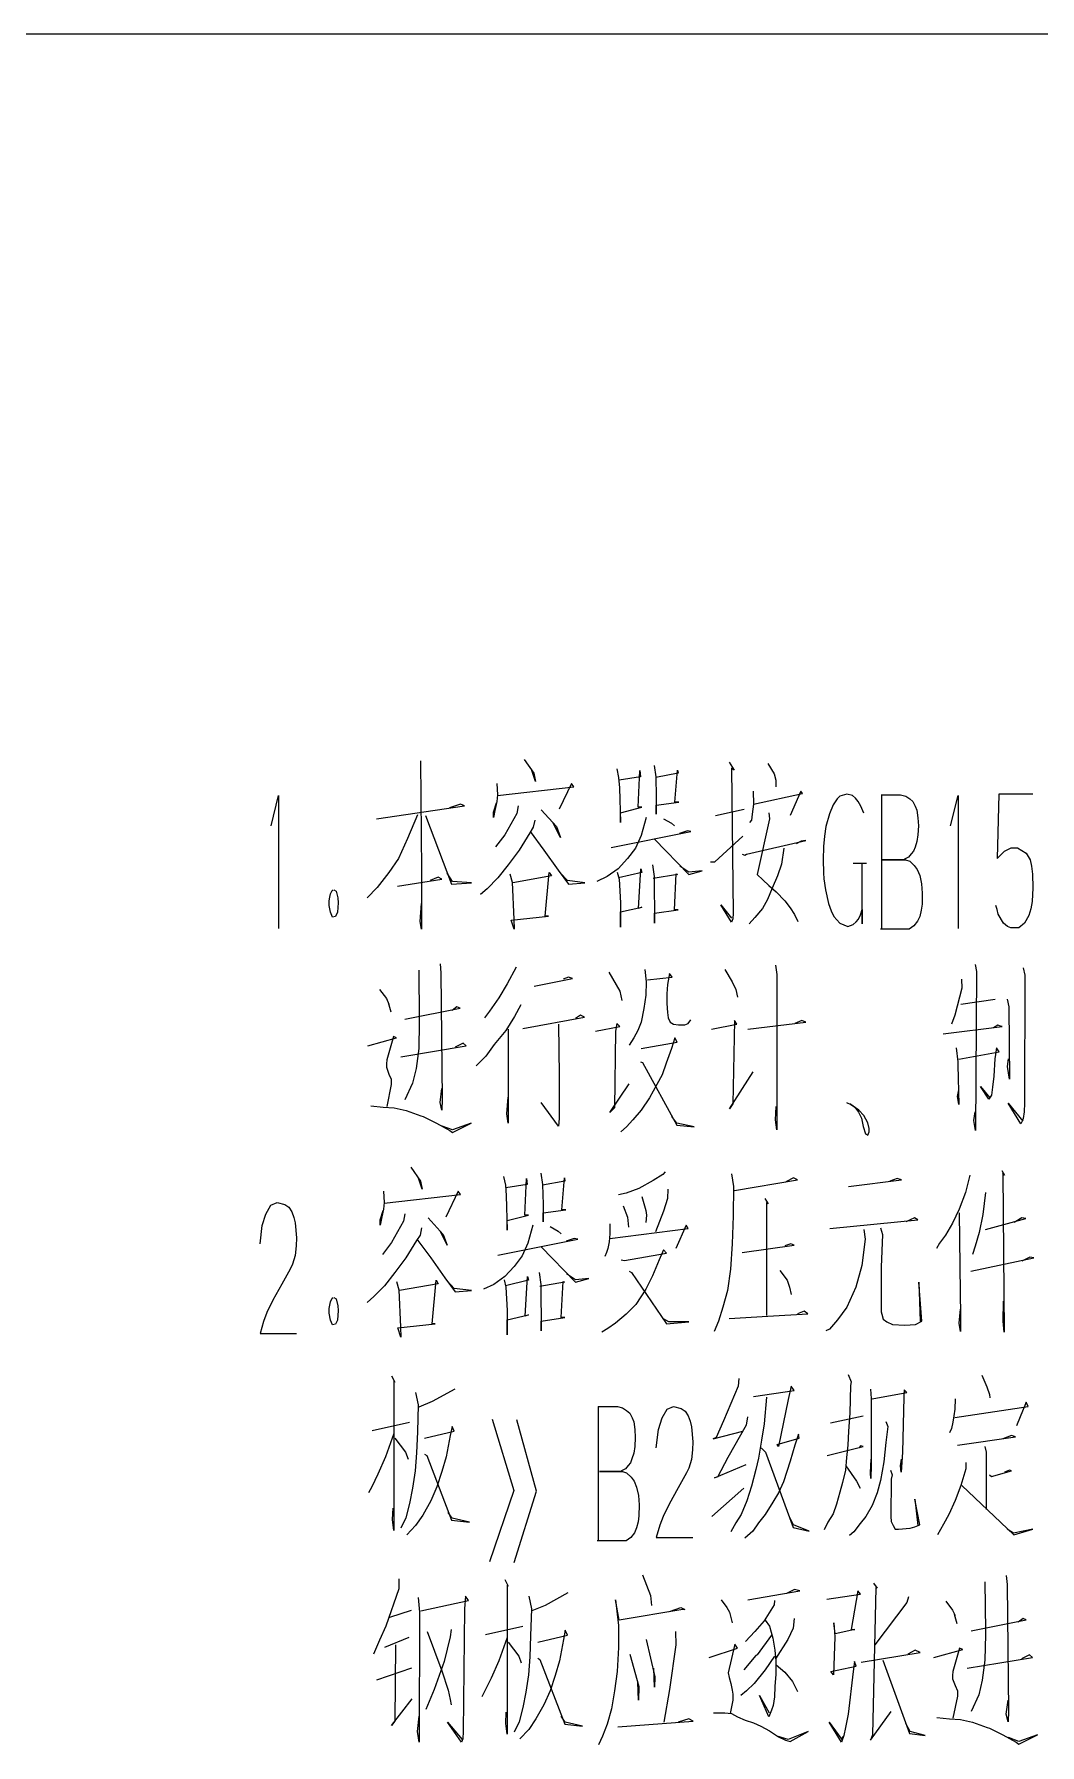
# Model space of a CAD drawing. Extents: x 0 to 8410, y 0 to 11890.
# Drawn here: x 6424 to 6720, y 11387 to 11890 of the extents above; entities that cross this region are included whole.
import ezdxf

# ---------------------------------------------------------------- set-up
doc = ezdxf.new("R2010")
doc.units = 0
doc.header["$MEASUREMENT"] = 0
doc.layers.add('6', color=7, linetype='Continuous')
doc.layers.add('8', color=7, linetype='Continuous')

# ---------------------------------------------------------------- blocks, each defined once
blk = doc.blocks.new('BLKENT714')
at = {"layer": '8', "color": 15, "linetype": 'Continuous'}
blk.add_line((8410, 11890), (0, 11890), dxfattribs=at)
at = {"layer": '8', "color": 7, "linetype": 'Continuous', "const_width": 0.03}
blk.add_lwpolyline([(8310, 11790), (250, 11790)], dxfattribs=at)
blk = doc.blocks.new('BLKENT759')
at = {"layer": '8', "color": 2, "linetype": 'Continuous'}
for p, q in [((6537.35, 11676.2), (6537.61, 11643.8)), ((6567.81, 11676.6), (6570.68, 11672.5)), ((6606.11, 11674.8), (6606.63, 11671.5)), ((6628.2, 11675.8), (6629.64, 11673.4)), ((6629.64, 11673.4), (6628.85, 11674)), ((6628.85, 11674), (6629.38, 11631.3)), ((6639.57, 11675.4), (6641.4, 11672.3)), ((6559.83, 11669.5), (6559.97, 11666.2)), ((6571.21, 11670.1), (6570.03, 11673.6)), ((6570.68, 11672.5), (6571.21, 11670.1)), ((6581.8, 11669.5), (6578.14, 11661.9)), ((6582.45, 11668.5), (6581.8, 11669.5)), ((6595.13, 11673.8), (6595.65, 11671.3)), ((6595.65, 11671.3), (6595.91, 11668.2)), ((6602.06, 11671.5), (6595.78, 11670.5)), ((6601.4, 11662.5), (6601.93, 11673.3)), ((6601.93, 11673.3), (6602.06, 11671.5)), ((6613.17, 11672.5), (6606.63, 11671.3)), ((6606.63, 11671.5), (6606.76, 11665.6)), ((6612.25, 11664), (6613.04, 11673.4)), ((6613.04, 11673.4), (6613.17, 11672.5)), ((6641.4, 11672.3), (6641.93, 11670.5)), ((6641.93, 11670.5), (6641.93, 11668.5)), ((6493.36, 11657), (6495.59, 11666)), ((6495.59, 11666), (6495.59, 11626.8)), ((6558.79, 11661.1), (6559.7, 11663.8)), ((6559.83, 11664.2), (6559.18, 11661.5)), ((6559.97, 11666.2), (6559.83, 11664.2)), ((6559.97, 11666), (6582.45, 11668.5)), ((6595.91, 11668.2), (6596.17, 11658)), ((6606.76, 11665.6), (6606.76, 11660.5)), ((6606.76, 11663.1), (6613.43, 11664)), ((6613.43, 11664), (6612.25, 11664)), ((6635.26, 11667.2), (6635.39, 11663.4)), ((6635.39, 11663.4), (6649.77, 11666.6)), ((6649.25, 11667.2), (6646.11, 11660.1)), ((6649.77, 11666.6), (6649.25, 11667.2)), ((6659.96, 11665), (6658.85, 11663.2)), ((6660.75, 11665.8), (6659.96, 11665)), ((6662.84, 11666.4), (6660.75, 11665.8)), ((6664.54, 11666), (6662.84, 11666.4)), ((6665.39, 11665.2), (6664.54, 11666)), ((6666.17, 11664.2), (6665.39, 11665.2)), ((6666.96, 11662.8), (6666.17, 11664.2)), ((6672.97, 11666.2), (6678.66, 11666.2)), ((6673.1, 11626.6), (6673.1, 11666.2)), ((6678.66, 11666.2), (6680.16, 11665.8)), ((6680.16, 11665.8), (6681.34, 11665)), ((6681.34, 11665), (6682.25, 11664.2)), ((6682.25, 11664.2), (6682.97, 11662.8)), ((6693.36, 11657), (6695.59, 11666)), ((6695.59, 11666), (6695.59, 11626.8)), ((6707.61, 11666.4), (6707.09, 11647.4)), ((6717.55, 11666.4), (6707.61, 11666.4)), ((6524.41, 11659.1), (6550.29, 11662.9)), ((6536.44, 11660.3), (6533.56, 11653.3)), ((6538.79, 11660.1), (6546.5, 11639.9)), ((6549.12, 11663.4), (6545.85, 11662.3)), ((6550.29, 11662.9), (6549.12, 11663.4)), ((6559.18, 11661.5), (6558.79, 11659.5)), ((6558.79, 11659.5), (6558.79, 11661.1)), ((6565.72, 11660.7), (6562.19, 11654.4)), ((6566.11, 11662.9), (6565.72, 11660.7)), ((6572.91, 11661.7), (6577.35, 11656.8)), ((6596.17, 11660.9), (6602.45, 11662.5)), ((6596.17, 11658), (6596.17, 11660.9)), ((6602.45, 11662.5), (6601.4, 11662.5)), ((6603.76, 11659.5), (6602.32, 11654.2)), ((6606.76, 11660.5), (6606.76, 11663.1)), ((6608.85, 11659.1), (6611.21, 11657.8)), ((6624.15, 11660.1), (6632.64, 11661.9)), ((6635, 11660.5), (6634.74, 11658.7)), ((6635.39, 11663.4), (6635, 11660.5)), ((6640.1, 11659.1), (6636.44, 11642.7)), ((6639.83, 11660.9), (6640.1, 11659.1)), ((6657.74, 11660.6), (6656.7, 11656.8)), ((6658.85, 11663.2), (6657.74, 11660.6)), ((6667.81, 11660.8), (6666.96, 11662.8)), ((6682.97, 11662.8), (6683.49, 11661.6)), ((6683.49, 11661.6), (6683.76, 11659.4)), ((6683.76, 11659.4), (6683.89, 11657)), ((6562.19, 11654.4), (6559.44, 11650.9)), ((6569.51, 11655), (6566.37, 11649.9)), ((6570.55, 11656.6), (6569.51, 11655)), ((6569.64, 11655.4), (6573.69, 11649.9)), ((6570.95, 11658.7), (6570.55, 11656.6)), ((6578.53, 11653.6), (6576.44, 11657.8)), ((6577.35, 11656.8), (6578.53, 11653.6)), ((6593.43, 11650.7), (6616.96, 11655.4)), ((6602.32, 11654.2), (6600.62, 11650.5)), ((6611.21, 11657.8), (6612.12, 11657)), ((6615.91, 11655.6), (6613.56, 11654.8)), ((6616.96, 11655.4), (6615.91, 11655.6)), ((6624.02, 11646.4), (6632.25, 11654)), ((6634.74, 11658.7), (6634.21, 11658)), ((6656.24, 11654), (6655.98, 11651)), ((6656.7, 11656.8), (6656.24, 11654)), ((6683.76, 11654.4), (6683.49, 11652.4)), ((6683.89, 11657), (6683.76, 11654.4)), ((6533.56, 11653.3), (6530.82, 11647.4)), ((6566.37, 11649.9), (6563.1, 11645.6)), ((6573.69, 11649.9), (6577.87, 11644)), ((6600.62, 11650.5), (6598.27, 11647.4)), ((6606.24, 11653.1), (6616.3, 11642.7)), ((6631.99, 11648.7), (6632.78, 11648.4)), ((6632.78, 11648.4), (6633.3, 11648.7)), ((6633.3, 11648.7), (6650.81, 11652.7)), ((6644.28, 11650.5), (6643.62, 11645.8)), ((6649.38, 11652.5), (6647.94, 11651.7)), ((6650.81, 11652.7), (6649.38, 11652.5)), ((6655.98, 11651), (6655.91, 11647)), ((6681.8, 11648.8), (6681.01, 11647.8)), ((6682.45, 11649.6), (6681.8, 11648.8)), ((6682.91, 11650.8), (6682.45, 11649.6)), ((6683.49, 11652.4), (6682.91, 11650.8)), ((6707.09, 11647.4), (6709.25, 11649.6)), ((6709.25, 11649.6), (6711.21, 11650.6)), ((6711.21, 11650.6), (6713.1, 11650.6)), ((6713.1, 11650.6), (6715.59, 11649)), ((6715.59, 11649), (6716.76, 11647)), ((6530.82, 11647.4), (6528.07, 11643.3)), ((6537.61, 11643.8), (6537.61, 11626.6)), ((6563.1, 11645.6), (6560.1, 11641.7)), ((6577.87, 11644), (6580.88, 11639.9)), ((6595.52, 11644.4), (6592.25, 11642.1)), ((6598.27, 11647.4), (6595.52, 11644.4)), ((6601.53, 11632.7), (6602.19, 11644.4)), ((6602.19, 11644.4), (6602.45, 11643.3)), ((6605.59, 11645.6), (6606.11, 11642.1)), ((6616.3, 11643.4), (6613.69, 11645.2)), ((6616.3, 11642.7), (6620.23, 11643.8)), ((6620.23, 11643.8), (6616.3, 11643.4)), ((6622.71, 11646.4), (6624.02, 11646.4)), ((6643.62, 11645.8), (6642.45, 11642.3)), ((6655.91, 11647), (6655.98, 11643.2)), ((6668.59, 11646), (6664.67, 11646)), ((6667.35, 11628.2), (6667.35, 11645.8)), ((6679.64, 11647), (6673.36, 11647)), ((6673.36, 11647), (6680.1, 11647)), ((6679.83, 11647.2), (6679.64, 11647)), ((6681.01, 11647.8), (6679.83, 11647.2)), ((6680.1, 11647), (6681.34, 11646.6)), ((6681.34, 11646.6), (6682.64, 11645.4)), ((6682.64, 11645.4), (6683.56, 11644.2)), ((6683.56, 11644.2), (6684.28, 11642.4)), ((6716.76, 11647), (6717.22, 11645.2)), ((6717.22, 11645.2), (6717.48, 11642.8)), ((6524.54, 11638.9), (6521.67, 11635.8)), ((6528.07, 11643.3), (6524.54, 11638.9)), ((6530.55, 11639.3), (6543.63, 11641.3)), ((6542.58, 11641.9), (6540.23, 11640.9)), ((6543.63, 11641.3), (6542.58, 11641.9)), ((6546.76, 11640.7), (6545.19, 11643.1)), ((6546.5, 11639.9), (6552.38, 11640.3)), ((6552.38, 11640.3), (6546.76, 11640.7)), ((6560.1, 11641.7), (6556.96, 11638.5)), ((6563.63, 11642.9), (6564.28, 11640.5)), ((6564.28, 11640.5), (6564.8, 11629.5)), ((6575.91, 11642.3), (6564.54, 11640.3)), ((6574.08, 11630.5), (6575.26, 11643.3)), ((6575.26, 11643.3), (6575.91, 11642.3)), ((6580.62, 11640.9), (6578.53, 11643.1)), ((6585.72, 11640.3), (6580.62, 11640.9)), ((6580.88, 11639.9), (6585.72, 11640.3)), ((6592.25, 11642.1), (6589.25, 11640.7)), ((6595.26, 11643.4), (6595.78, 11641.3)), ((6602.45, 11643.3), (6595.65, 11641.7)), ((6595.78, 11641.3), (6596.17, 11634.4)), ((6613.04, 11642.7), (6605.85, 11641.5)), ((6606.11, 11642.1), (6606.24, 11628.4)), ((6612.12, 11632.3), (6612.64, 11642.9)), ((6612.64, 11642.9), (6613.04, 11642.7)), ((6636.44, 11642.7), (6638.13, 11641.1)), ((6638.13, 11641.1), (6639.83, 11639.5)), ((6640.88, 11638.7), (6639.44, 11635.4)), ((6639.83, 11639.5), (6642.06, 11637.6)), ((6642.45, 11642.3), (6640.88, 11638.7)), ((6655.98, 11643.2), (6656.11, 11641.4)), ((6656.11, 11641.4), (6656.57, 11638.2)), ((6684.28, 11642.4), (6684.8, 11640)), ((6684.8, 11640), (6685.06, 11637.2)), ((6717.61, 11638.8), (6717.42, 11634.8)), ((6717.48, 11642.8), (6717.61, 11638.8)), ((6510.49, 11635), (6510.62, 11636)), ((6510.49, 11633.6), (6510.49, 11635)), ((6510.81, 11631.6), (6510.49, 11633.6)), ((6510.62, 11636), (6510.81, 11637)), ((6510.81, 11637), (6511.34, 11638)), ((6511.34, 11638), (6511.66, 11638.2)), ((6511.8, 11638.2), (6512.51, 11637.8)), ((6512.51, 11637.8), (6512.97, 11635.8)), ((6513.1, 11634.4), (6512.91, 11631.6)), ((6512.97, 11635.8), (6513.1, 11634.4)), ((6537.22, 11628.9), (6537.61, 11634.2)), ((6556.96, 11638.5), (6555, 11636.8)), ((6596.17, 11634.4), (6596.17, 11633.4)), ((6628.85, 11628.7), (6625.72, 11633.8)), ((6625.72, 11633.8), (6628.85, 11629.9)), ((6639.44, 11635.4), (6638, 11632.7)), ((6642.06, 11637.6), (6644.54, 11635)), ((6644.54, 11635), (6646.11, 11632.9)), ((6656.57, 11638.2), (6657.48, 11634.2)), ((6657.48, 11634.2), (6658.27, 11632)), ((6685, 11634), (6684.74, 11632.2)), ((6685.06, 11637.2), (6685, 11634)), ((6707.09, 11632.4), (6706.7, 11633.6)), ((6717.42, 11634.8), (6717.02, 11632.6)), ((6511.4, 11630.2), (6510.81, 11631.6)), ((6512.32, 11630.4), (6511.4, 11630.2)), ((6512.91, 11631.6), (6512.32, 11630.4)), ((6537.61, 11626.6), (6537.22, 11628.9)), ((6564.02, 11629.3), (6575, 11630.5)), ((6564.93, 11626.6), (6564.02, 11629.3)), ((6564.8, 11629.5), (6564.93, 11626.6)), ((6575, 11630.5), (6574.08, 11630.5)), ((6596.17, 11633.4), (6596.17, 11627.2)), ((6596.17, 11631.7), (6602.45, 11633.1)), ((6596.17, 11627.2), (6596.17, 11631.7)), ((6602.45, 11633.1), (6601.53, 11632.7)), ((6606.24, 11631.3), (6613.17, 11632.3)), ((6606.24, 11628.4), (6606.24, 11631.3)), ((6613.17, 11632.3), (6612.12, 11632.3)), ((6629.25, 11629.7), (6628.85, 11628.7)), ((6629.38, 11631.3), (6629.25, 11629.7)), ((6635.78, 11630.1), (6634.08, 11628.2)), ((6638, 11632.7), (6635.78, 11630.1)), ((6646.11, 11632.9), (6647.42, 11630.9)), ((6647.42, 11630.9), (6648.46, 11628.9)), ((6658.27, 11632), (6659.05, 11630.4)), ((6659.05, 11630.4), (6660.81, 11628.4)), ((6664.67, 11628), (6665.59, 11628.8)), ((6665.59, 11628.8), (6666.24, 11629.6)), ((6666.24, 11629.6), (6666.83, 11630.8)), ((6666.83, 11630.8), (6667.35, 11632.4)), ((6667.35, 11632.4), (6667.35, 11628.2)), ((6683.62, 11629), (6682.58, 11627.6)), ((6684.28, 11630.4), (6683.62, 11629)), ((6684.74, 11632.2), (6684.28, 11630.4)), ((6707.42, 11631), (6707.09, 11632.4)), ((6708.98, 11628.4), (6707.42, 11631)), ((6716.44, 11630.6), (6715.13, 11628.4)), ((6717.02, 11632.6), (6716.44, 11630.6)), ((6660.81, 11628.4), (6663.17, 11627.4)), ((6663.17, 11627.4), (6664.67, 11628)), ((6681.21, 11626.6), (6672.71, 11626.6)), ((6682.58, 11627.6), (6681.21, 11626.6)), ((6710.16, 11627.4), (6708.98, 11628.4)), ((6711.14, 11627), (6710.16, 11627.4)), ((6713.49, 11627), (6711.14, 11627)), ((6715.13, 11628.4), (6713.49, 11627)), ((6536.83, 11614.6), (6536.96, 11600.1)), ((6543.1, 11616.4), (6543.36, 11613.8)), ((6543.36, 11613.8), (6543.76, 11576.6)), ((6565.46, 11615.4), (6562.84, 11610.5)), ((6592.78, 11614), (6596.04, 11608.4)), ((6603.36, 11614.8), (6603.76, 11611.1)), ((6610.68, 11613.6), (6610.03, 11610.3)), ((6611.47, 11612.5), (6610.68, 11613.6)), ((6626.89, 11614.8), (6629.11, 11611.1)), ((6641.8, 11616), (6642.19, 11613.3)), ((6700.62, 11616.2), (6701.01, 11614.2)), ((6701.01, 11614.2), (6700.75, 11567.4)), ((6714.74, 11615.2), (6715.26, 11613.1)), ((6525.32, 11608.9), (6527.29, 11606.2)), ((6562.84, 11610.5), (6560.36, 11606.4)), ((6570.81, 11609.9), (6582.06, 11612.1)), ((6580.88, 11612.5), (6579.31, 11611.9)), ((6582.06, 11612.1), (6580.88, 11612.5)), ((6603.76, 11611.1), (6603.63, 11607.2)), ((6604.15, 11611.7), (6611.47, 11612.5)), ((6610.03, 11610.3), (6609.9, 11607.6)), ((6629.11, 11611.1), (6630.16, 11608.9)), ((6630.16, 11608.9), (6630.68, 11606.6)), ((6642.19, 11613.3), (6642.19, 11567.6)), ((6696.7, 11609.3), (6694.61, 11601.3)), ((6696.57, 11611.9), (6696.7, 11609.3)), ((6715.26, 11613.1), (6715.13, 11575.4)), ((6527.29, 11606.2), (6528.07, 11604.6)), ((6527.81, 11605), (6528.59, 11602.3)), ((6532.78, 11600.1), (6548.98, 11603.4)), ((6532.78, 11600.1), (6548.98, 11603.4)), ((6548.07, 11603.8), (6546.63, 11602.7)), ((6548.07, 11603.8), (6546.63, 11602.7)), ((6548.98, 11603.4), (6548.07, 11603.8)), ((6548.98, 11603.4), (6548.07, 11603.8)), ((6560.36, 11606.4), (6557.61, 11602.5)), ((6566.89, 11604.4), (6565.06, 11600.9)), ((6596.04, 11608.4), (6596.57, 11605.6)), ((6603.63, 11607.2), (6603.1, 11603.3)), ((6609.9, 11607.6), (6609.9, 11604.8)), ((6609.9, 11604.8), (6610.03, 11602.1)), ((6696.43, 11604.6), (6706.5, 11606)), ((6710.03, 11606), (6710.55, 11603.8)), ((6710.55, 11603.8), (6710.68, 11582.5)), ((6536.96, 11599.1), (6536.83, 11591.5)), ((6536.96, 11600.1), (6536.96, 11599.1)), ((6557.61, 11602.5), (6556.17, 11600.5)), ((6565.06, 11600.9), (6562.45, 11596.8)), ((6567.42, 11597.4), (6585.59, 11600.7)), ((6578, 11598.7), (6578.14, 11583.6)), ((6584.41, 11601.3), (6582.97, 11600.3)), ((6585.59, 11600.7), (6584.41, 11601.3)), ((6595.13, 11598.9), (6594.74, 11596.6)), ((6596.04, 11598), (6595.13, 11598.9)), ((6602.32, 11599.3), (6601.27, 11596.8)), ((6603.1, 11603.3), (6602.32, 11599.3)), ((6610.03, 11602.1), (6610.29, 11600.5)), ((6610.29, 11600.5), (6610.81, 11599.3)), ((6610.81, 11599.3), (6611.86, 11598.7)), ((6611.86, 11598.7), (6613.3, 11598.5)), ((6613.3, 11598.5), (6615.13, 11598.5)), ((6615.13, 11598.5), (6616.17, 11598.9)), ((6616.17, 11598.9), (6616.96, 11599.9)), ((6622.97, 11597.2), (6630.42, 11598.7)), ((6629.77, 11599.7), (6629.25, 11575.2)), ((6630.42, 11598.7), (6629.77, 11599.7)), ((6633.69, 11597.2), (6650.81, 11599.3)), ((6649.64, 11599.7), (6647.55, 11598.9)), ((6650.81, 11599.3), (6649.64, 11599.7)), ((6694.61, 11601.3), (6693.69, 11598.7)), ((6707.28, 11598.4), (6705.98, 11597.6)), ((6708.33, 11598), (6707.28, 11598.4)), ((6521.8, 11592.3), (6530.29, 11594.6)), ((6529.38, 11595), (6527.42, 11588.2)), ((6530.29, 11594.6), (6529.38, 11595)), ((6562.45, 11596.8), (6559.05, 11592.7)), ((6563.1, 11597.2), (6563.1, 11569.5)), ((6588.85, 11596.6), (6596.04, 11598)), ((6594.74, 11596.6), (6594.48, 11574)), ((6600.1, 11594.6), (6598.79, 11592.5)), ((6601.27, 11596.8), (6600.1, 11594.6)), ((6602.32, 11591.5), (6612.91, 11593.4)), ((6612.25, 11594.6), (6611.21, 11591.5)), ((6612.91, 11593.4), (6612.25, 11594.6)), ((6691.21, 11595.8), (6708.59, 11598)), ((6708.59, 11598), (6708.33, 11598)), ((6531.6, 11589.1), (6550.82, 11592.3)), ((6531.6, 11589.1), (6550.82, 11592.3)), ((6536.83, 11591.5), (6536.04, 11585.6)), ((6549.9, 11593.1), (6547.55, 11591.9)), ((6550.82, 11592.3), (6549.9, 11593.1)), ((6550.82, 11592.3), (6549.9, 11593.1)), ((6556.57, 11589.3), (6553.69, 11586.4)), ((6559.05, 11592.7), (6556.57, 11589.3)), ((6611.21, 11591.5), (6609.64, 11587.2)), ((6695, 11591.7), (6695.52, 11587.6)), ((6695.78, 11588.4), (6707.68, 11590.5)), ((6706.37, 11588.5), (6706.11, 11583.4)), ((6706.89, 11591.7), (6706.37, 11588.5)), ((6707.68, 11590.5), (6706.89, 11591.7)), ((6710.16, 11586.2), (6710.42, 11588.5)), ((6527.42, 11588.2), (6527.29, 11587)), ((6527.29, 11587), (6527.29, 11586)), ((6527.29, 11586), (6528.07, 11584)), ((6528.07, 11584), (6528.72, 11582.5)), ((6536.04, 11585.6), (6535, 11581.3)), ((6578.14, 11583.6), (6578.14, 11570.9)), ((6602.06, 11587.6), (6602.71, 11587.4)), ((6602.71, 11587.4), (6612.78, 11568.9)), ((6608.46, 11583.8), (6606.89, 11580.9)), ((6609.64, 11587.2), (6608.46, 11583.8)), ((6628.33, 11573.8), (6635.26, 11584.6)), ((6695.52, 11587.6), (6695.52, 11586.6)), ((6695.52, 11586.6), (6695.78, 11575)), ((6706.11, 11583.4), (6705.72, 11580.1)), ((6710.68, 11582.5), (6710.16, 11586.2)), ((6528.72, 11580.9), (6527.42, 11574.4)), ((6528.72, 11582.5), (6528.72, 11580.9)), ((6535, 11581.3), (6532.78, 11576.4)), ((6543.1, 11575.6), (6543.63, 11579.7)), ((6593.04, 11572.7), (6598.79, 11581.1)), ((6606.89, 11580.9), (6604.8, 11577)), ((6695.39, 11577.4), (6695.78, 11579.3)), ((6704.67, 11576.6), (6702.19, 11580.3)), ((6702.19, 11580.3), (6704.93, 11577)), ((6705.72, 11580.1), (6705.45, 11577.8)), ((6522.71, 11574.6), (6526.37, 11574.2)), ((6526.37, 11574.2), (6529.64, 11574)), ((6529.64, 11574), (6533.17, 11573.3)), ((6533.17, 11573.3), (6537.48, 11571.7)), ((6543.63, 11573.4), (6543.1, 11575.6)), ((6543.76, 11576.6), (6543.63, 11573.4)), ((6562.71, 11572.3), (6563.1, 11577.2)), ((6578, 11568.7), (6572.91, 11575.6)), ((6594.48, 11574), (6593.04, 11572.7)), ((6602.32, 11573.4), (6599.83, 11570.5)), ((6604.8, 11577), (6602.32, 11573.4)), ((6629.25, 11575.2), (6628.33, 11573.8)), ((6641.8, 11570.5), (6642.06, 11574.4)), ((6662.71, 11575.6), (6664.02, 11575)), ((6666.37, 11573.4), (6663.76, 11575.2)), ((6664.02, 11575), (6665.19, 11574.2)), ((6665.19, 11574.2), (6666.24, 11572.8)), ((6667.81, 11571.8), (6666.37, 11573.4)), ((6695.78, 11575), (6695.39, 11577.4)), ((6705.45, 11577.8), (6704.67, 11576.6)), ((6714.08, 11569.3), (6710.29, 11575.4)), ((6710.29, 11575.4), (6714.61, 11570.1)), ((6715.13, 11575.4), (6715, 11572.9)), ((6537.48, 11571.7), (6538.14, 11571.5)), ((6538.14, 11571.5), (6542.06, 11569.5)), ((6542.06, 11569.5), (6545.98, 11567.4)), ((6546.76, 11567.6), (6543.76, 11568.7)), ((6546.76, 11566.8), (6552.25, 11569.5)), ((6552.25, 11569.5), (6546.76, 11567.6)), ((6563.1, 11569.5), (6562.71, 11572.3)), ((6578.14, 11570.9), (6578, 11568.7)), ((6598, 11568.5), (6596.3, 11567)), ((6599.83, 11570.5), (6598, 11568.5)), ((6612.78, 11569.5), (6611.34, 11571.5)), ((6617.87, 11568.5), (6612.78, 11569.5)), ((6612.78, 11568.9), (6617.87, 11568.5)), ((6642.19, 11567.6), (6641.8, 11570.5)), ((6666.24, 11572.8), (6667.15, 11571)), ((6667.15, 11571), (6667.68, 11568.6)), ((6667.68, 11568.6), (6668.33, 11566.4)), ((6668.98, 11569.6), (6667.81, 11571.8)), ((6669.38, 11568), (6668.98, 11569.6)), ((6700.23, 11570.3), (6700.62, 11572.9)), ((6700.75, 11567.4), (6700.23, 11570.3)), ((6714.47, 11570.1), (6714.08, 11569.3)), ((6714.74, 11570.9), (6714.47, 11570.1)), ((6715, 11572.9), (6714.74, 11570.9)), ((6545.98, 11567.4), (6546.76, 11566.8)), ((6668.33, 11566.4), (6668.98, 11566)), ((6668.98, 11566), (6669.38, 11567)), ((6669.38, 11567), (6669.38, 11568)), ((6534.48, 11556.6), (6537.35, 11552.5)), ((6537.87, 11550.1), (6536.7, 11553.6)), ((6561.8, 11553.8), (6562.32, 11551.3)), ((6568.07, 11542.5), (6568.59, 11553.3)), ((6568.59, 11553.3), (6568.72, 11551.5)), ((6572.78, 11554.8), (6573.3, 11551.5)), ((6578.92, 11544), (6579.7, 11553.4)), ((6579.7, 11553.4), (6579.83, 11552.5)), ((6608.72, 11554.4), (6605.85, 11552.7)), ((6609.38, 11555.2), (6608.72, 11554.4)), ((6628.85, 11554.6), (6629.51, 11550.9)), ((6647.15, 11553.4), (6644.93, 11552.3)), ((6648.33, 11552.9), (6647.15, 11553.4)), ((6677.61, 11553.3), (6675.52, 11552.5)), ((6678.92, 11552.9), (6677.61, 11553.3)), ((6699.05, 11554.2), (6697.74, 11549.1)), ((6708.46, 11555.6), (6709.25, 11554.2)), ((6709.25, 11554.2), (6708.72, 11554.8)), ((6708.72, 11554.8), (6709.11, 11508)), ((6526.5, 11549.5), (6526.63, 11546.2)), ((6526.63, 11546), (6549.12, 11548.5)), ((6537.35, 11552.5), (6537.87, 11550.1)), ((6548.46, 11549.5), (6544.8, 11541.9)), ((6549.12, 11548.5), (6548.46, 11549.5)), ((6562.32, 11551.3), (6562.58, 11548.2)), ((6568.72, 11551.5), (6562.45, 11550.5)), ((6562.58, 11548.2), (6562.84, 11538)), ((6579.83, 11552.5), (6573.3, 11551.3)), ((6573.3, 11551.5), (6573.43, 11545.6)), ((6597.87, 11548.9), (6595.65, 11548.4)), ((6601.66, 11550.3), (6597.87, 11548.9)), ((6605.85, 11552.7), (6601.66, 11550.3)), ((6602.45, 11548), (6603.63, 11543.8)), ((6610.16, 11550.1), (6610.03, 11547.4)), ((6629.51, 11550.9), (6629.38, 11542.3)), ((6629.77, 11549.7), (6648.33, 11552.9)), ((6663.36, 11550.9), (6678.92, 11552.9)), ((6697.74, 11549.1), (6695.91, 11544.2)), ((6703.62, 11549.1), (6702.84, 11542.7)), ((6491.8, 11542.8), (6493.3, 11545.4)), ((6493.3, 11545.4), (6495.19, 11546.2)), ((6495.19, 11546.2), (6497.42, 11545.6)), ((6497.42, 11545.6), (6498.59, 11544.8)), ((6498.59, 11544.8), (6499.44, 11543.4)), ((6499.44, 11543.4), (6500.03, 11541.8)), ((6525.46, 11541.1), (6526.37, 11543.8)), ((6526.5, 11544.2), (6525.85, 11541.5)), ((6526.63, 11546.2), (6526.5, 11544.2)), ((6573.43, 11545.6), (6573.43, 11540.5)), ((6573.43, 11543.1), (6580.1, 11544)), ((6573.43, 11540.5), (6573.43, 11543.1)), ((6580.1, 11544), (6578.92, 11544)), ((6596.96, 11545.2), (6598.27, 11541.9)), ((6603.63, 11543.8), (6603.89, 11542.5)), ((6608.85, 11543.6), (6606.5, 11537.6)), ((6610.03, 11547.4), (6608.85, 11543.6)), ((6638.66, 11547.4), (6639.7, 11545.8)), ((6639.7, 11545.8), (6639.18, 11546.2)), ((6639.18, 11546.2), (6639.18, 11512.9)), ((6695.91, 11544.2), (6693.95, 11540.1)), ((6695.91, 11543.1), (6696.17, 11519.7)), ((6490.1, 11534), (6490.75, 11539.4)), ((6490.75, 11539.4), (6491.8, 11542.8)), ((6500.03, 11541.8), (6500.42, 11540.2)), ((6500.42, 11540.2), (6500.88, 11535.8)), ((6525.85, 11541.5), (6525.46, 11539.5)), ((6525.46, 11539.5), (6525.46, 11541.1)), ((6532.38, 11540.7), (6528.85, 11534.4)), ((6532.78, 11542.9), (6532.38, 11540.7)), ((6537.61, 11538.7), (6537.22, 11536.6)), ((6539.57, 11541.7), (6544.02, 11536.8)), ((6562.84, 11540.9), (6569.12, 11542.5)), ((6562.84, 11538), (6562.84, 11540.9)), ((6569.12, 11542.5), (6568.07, 11542.5)), ((6570.42, 11539.5), (6568.98, 11534.2)), ((6575.52, 11539.1), (6577.87, 11537.8)), ((6593.04, 11539.9), (6593.04, 11537)), ((6593.04, 11535.6), (6616.17, 11538.5)), ((6598.27, 11541.9), (6598.53, 11538.9)), ((6603.89, 11542.5), (6603.63, 11540.3)), ((6615.52, 11539.5), (6612.51, 11532.7)), ((6616.17, 11538.5), (6615.52, 11539.5)), ((6629.38, 11542.3), (6629.11, 11534)), ((6657.87, 11538.5), (6683.76, 11541.1)), ((6667.81, 11538.2), (6668.2, 11535.4)), ((6672.78, 11538.7), (6673.3, 11536.8)), ((6682.71, 11541.7), (6680.23, 11540.5)), ((6683.76, 11541.1), (6682.71, 11541.7)), ((6693.95, 11540.1), (6691.86, 11536.6)), ((6702.84, 11542.7), (6701.79, 11537.4)), ((6703.62, 11538.2), (6715.52, 11541.5)), ((6714.34, 11541.7), (6712.12, 11540.3)), ((6715.52, 11541.5), (6714.34, 11541.7)), ((6500.75, 11533.4), (6500.49, 11530.6)), ((6500.88, 11535.8), (6500.75, 11533.4)), ((6528.85, 11534.4), (6526.11, 11530.9)), ((6536.17, 11535), (6533.04, 11529.9)), ((6537.22, 11536.6), (6536.17, 11535)), ((6536.31, 11535.4), (6540.36, 11529.9)), ((6545.19, 11533.6), (6543.1, 11537.8)), ((6544.02, 11536.8), (6545.19, 11533.6)), ((6560.1, 11530.7), (6583.63, 11535.4)), ((6568.98, 11534.2), (6567.29, 11530.5)), ((6572.91, 11533.1), (6582.97, 11522.7)), ((6577.87, 11537.8), (6578.79, 11537)), ((6582.58, 11535.6), (6580.23, 11534.8)), ((6583.63, 11535.4), (6582.58, 11535.6)), ((6592.91, 11534.6), (6592.51, 11532.7)), ((6593.04, 11537), (6592.91, 11534.6)), ((6629.11, 11534), (6628.59, 11526.6)), ((6631.99, 11531.5), (6647.29, 11533.6)), ((6646.37, 11534), (6644.54, 11533.4)), ((6647.29, 11533.6), (6646.37, 11534)), ((6668.2, 11535.4), (6667.29, 11527.6)), ((6673.3, 11536.8), (6672.91, 11527.2)), ((6690.16, 11534.2), (6689.25, 11532.7)), ((6691.86, 11536.6), (6690.16, 11534.2)), ((6700.62, 11533.3), (6699.83, 11530.9)), ((6701.79, 11537.4), (6700.62, 11533.3)), ((6499.7, 11528), (6498.98, 11526.6)), ((6500.49, 11530.6), (6499.7, 11528)), ((6533.04, 11529.9), (6529.77, 11525.6)), ((6540.36, 11529.9), (6544.54, 11524)), ((6567.29, 11530.5), (6564.93, 11527.4)), ((6592.12, 11531.5), (6591.6, 11530.3)), ((6592.51, 11532.7), (6592.12, 11531.5)), ((6596.44, 11529.3), (6597.35, 11529.1)), ((6597.35, 11529.1), (6609.77, 11531.3)), ((6607.55, 11529.3), (6605.59, 11524.6)), ((6608.85, 11532.3), (6607.55, 11529.3)), ((6609.77, 11531.3), (6608.85, 11532.3)), ((6699.31, 11526), (6717.87, 11529.9)), ((6716.7, 11530.1), (6714.34, 11528.9)), ((6717.87, 11529.9), (6716.7, 11530.1)), ((6498.98, 11526.6), (6496.5, 11522.2)), ((6529.77, 11525.6), (6526.76, 11521.7)), ((6530.29, 11522.9), (6530.95, 11520.5)), ((6540.75, 11510.5), (6541.93, 11523.3)), ((6541.93, 11523.3), (6542.58, 11522.3)), ((6544.54, 11524), (6547.55, 11519.9)), ((6547.29, 11520.9), (6545.19, 11523.1)), ((6562.19, 11524.4), (6558.92, 11522.1)), ((6561.93, 11523.4), (6562.45, 11521.3)), ((6564.93, 11527.4), (6562.19, 11524.4)), ((6569.12, 11523.3), (6562.32, 11521.7)), ((6568.2, 11512.7), (6568.85, 11524.4)), ((6568.85, 11524.4), (6569.12, 11523.3)), ((6572.25, 11525.6), (6572.78, 11522.1)), ((6578.79, 11512.3), (6579.31, 11522.9)), ((6579.31, 11522.9), (6579.7, 11522.7)), ((6582.97, 11523.4), (6580.36, 11525.2)), ((6582.97, 11522.7), (6586.89, 11523.8)), ((6586.89, 11523.8), (6582.97, 11523.4)), ((6598.79, 11526), (6599.44, 11525.6)), ((6599.44, 11525.6), (6609.77, 11510.5)), ((6605.59, 11524.6), (6603.63, 11520.7)), ((6628.59, 11526.6), (6627.68, 11520.3)), ((6643.1, 11526.2), (6645.32, 11523.3)), ((6645.32, 11523.3), (6645.98, 11521.3)), ((6667.29, 11527.6), (6665.45, 11521.3)), ((6672.91, 11527.2), (6672.91, 11518.7)), ((6496.5, 11522.2), (6493.89, 11517.4)), ((6510.81, 11517), (6511.34, 11518)), ((6511.34, 11518), (6511.66, 11518.2)), ((6511.8, 11518.2), (6512.51, 11517.8)), ((6512.51, 11517.8), (6512.97, 11515.8)), ((6523.63, 11518.5), (6521.67, 11516.8)), ((6526.76, 11521.7), (6523.63, 11518.5)), ((6530.95, 11520.5), (6531.47, 11509.5)), ((6542.58, 11522.3), (6531.21, 11520.3)), ((6552.38, 11520.3), (6547.29, 11520.9)), ((6547.55, 11519.9), (6552.38, 11520.3)), ((6558.92, 11522.1), (6555.91, 11520.7)), ((6562.45, 11521.3), (6562.84, 11514.4)), ((6579.7, 11522.7), (6572.51, 11521.5)), ((6572.78, 11522.1), (6572.91, 11508.4)), ((6603.63, 11520.7), (6600.75, 11516.2)), ((6627.68, 11520.3), (6626.37, 11515.4)), ((6645.98, 11521.3), (6646.5, 11519.1)), ((6665.45, 11521.3), (6662.84, 11515.4)), ((6672.91, 11518.7), (6672.91, 11514)), ((6684.93, 11511.3), (6684.02, 11522.7)), ((6684.02, 11522.7), (6684.41, 11511.3)), ((6696.17, 11519.7), (6696.3, 11512.9)), ((6492.12, 11513.8), (6491.14, 11511.2)), ((6493.89, 11517.4), (6492.12, 11513.8)), ((6510.49, 11515), (6510.62, 11516)), ((6510.49, 11513.6), (6510.49, 11515)), ((6510.81, 11511.6), (6510.49, 11513.6)), ((6510.62, 11516), (6510.81, 11517)), ((6513.1, 11514.4), (6512.91, 11511.6)), ((6512.97, 11515.8), (6513.1, 11514.4)), ((6562.84, 11514.4), (6562.84, 11513.4)), ((6562.84, 11513.4), (6562.84, 11507.2)), ((6562.84, 11511.7), (6569.12, 11513.1)), ((6569.12, 11513.1), (6568.2, 11512.7)), ((6597.87, 11513.3), (6594.74, 11510.7)), ((6600.75, 11516.2), (6597.87, 11513.3)), ((6626.37, 11515.4), (6625.06, 11511.3)), ((6639.57, 11512.7), (6651.34, 11513.4)), ((6650.29, 11514.2), (6648.33, 11513.4)), ((6651.34, 11513.4), (6650.29, 11514.2)), ((6662.84, 11515.4), (6660.1, 11511.7)), ((6672.91, 11514), (6673.17, 11513.3)), ((6673.17, 11513.3), (6673.56, 11511.9)), ((6695.91, 11510.7), (6696.3, 11514.8)), ((6696.3, 11512.9), (6696.3, 11508.2)), ((6708.85, 11511.3), (6708.98, 11517.2)), ((6491.14, 11511.2), (6490.1, 11507.6)), ((6511.4, 11510.2), (6510.81, 11511.6)), ((6512.32, 11510.4), (6511.4, 11510.2)), ((6512.91, 11511.6), (6512.32, 11510.4)), ((6530.68, 11509.3), (6541.67, 11510.5)), ((6531.6, 11506.6), (6530.68, 11509.3)), ((6531.47, 11509.5), (6531.6, 11506.6)), ((6541.67, 11510.5), (6540.75, 11510.5)), ((6562.84, 11507.2), (6562.84, 11511.7)), ((6572.91, 11511.3), (6579.83, 11512.3)), ((6572.91, 11508.4), (6572.91, 11511.3)), ((6579.83, 11512.3), (6578.79, 11512.3)), ((6592.51, 11509.1), (6590.68, 11508)), ((6594.74, 11510.7), (6592.51, 11509.1)), ((6610.42, 11511.1), (6608.72, 11512.1)), ((6609.77, 11510.5), (6616.3, 11511.1)), ((6616.3, 11511.1), (6610.42, 11511.1)), ((6625.06, 11511.3), (6623.76, 11508.2)), ((6628.2, 11512.1), (6639.57, 11512.7)), ((6657.74, 11508.9), (6656.7, 11508.4)), ((6660.1, 11511.7), (6657.74, 11508.9)), ((6673.56, 11511.9), (6674.61, 11511.1)), ((6674.61, 11511.1), (6676.3, 11510.3)), ((6676.3, 11510.3), (6679.96, 11510.1)), ((6679.96, 11510.1), (6683.1, 11510.3)), ((6683.1, 11510.3), (6684.93, 11511.3)), ((6696.3, 11508.2), (6695.91, 11510.7)), ((6709.11, 11508), (6708.85, 11511.3)), ((6490.1, 11507.6), (6500.88, 11507.6)), ((6528.85, 11495.2), (6529.77, 11493.3)), ((6529.77, 11493.3), (6529.51, 11493.6)), ((6529.51, 11493.6), (6529.51, 11449.7)), ((6631.08, 11494.4), (6630.82, 11492.1)), ((6663.23, 11495.6), (6664.15, 11493.4)), ((6664.15, 11493.4), (6663.89, 11492.3)), ((6702.58, 11495.4), (6704.02, 11491.9)), ((6535.91, 11490.3), (6536.7, 11486.6)), ((6540.75, 11487.6), (6536.83, 11486)), ((6547.42, 11491.3), (6540.75, 11487.6)), ((6630.82, 11492.1), (6626.5, 11481.9)), ((6635.39, 11489.1), (6647.29, 11490.9)), ((6639.18, 11488.9), (6638.53, 11481.1)), ((6645.59, 11488.2), (6642.71, 11474.4)), ((6646.5, 11492.1), (6645.59, 11488.2)), ((6647.29, 11490.9), (6646.5, 11492.1)), ((6663.89, 11492.3), (6663.76, 11484.2)), ((6669.77, 11491.3), (6670.03, 11488.5)), ((6670.03, 11488.5), (6670.03, 11468.9)), ((6670.29, 11488.4), (6680.49, 11490.3)), ((6679.57, 11488.9), (6679.18, 11472.7)), ((6679.7, 11491.1), (6679.57, 11488.9)), ((6680.49, 11490.3), (6679.7, 11491.1)), ((6694.74, 11488.4), (6694.61, 11485.4)), ((6704.02, 11491.9), (6704.8, 11489.7)), ((6704.8, 11489.7), (6704.93, 11488.7)), ((6536.7, 11486.6), (6536.44, 11478.7)), ((6589.64, 11486.2), (6595.32, 11486.2)), ((6589.77, 11446.6), (6589.77, 11486.2)), ((6595.32, 11486.2), (6596.83, 11485.8)), ((6596.83, 11485.8), (6598, 11485)), ((6598, 11485), (6598.92, 11484.2)), ((6598.92, 11484.2), (6599.64, 11482.8)), ((6599.64, 11482.8), (6600.16, 11481.6)), ((6607.42, 11479.4), (6608.46, 11482.8)), ((6608.46, 11482.8), (6609.97, 11485.4)), ((6609.97, 11485.4), (6611.86, 11486.2)), ((6611.86, 11486.2), (6614.08, 11485.6)), ((6614.08, 11485.6), (6615.26, 11484.8)), ((6615.26, 11484.8), (6616.11, 11483.4)), ((6616.11, 11483.4), (6616.7, 11481.8)), ((6633.56, 11483.1), (6633.17, 11480.7)), ((6658, 11481.3), (6667.68, 11483.4)), ((6663.76, 11484.2), (6663.36, 11478.9)), ((6694.34, 11483.4), (6694.08, 11481.5)), ((6694.61, 11485.4), (6694.34, 11483.4)), ((6694.61, 11482.9), (6716.17, 11486.2)), ((6715.65, 11487.4), (6712.78, 11480.5)), ((6716.17, 11486.2), (6715.65, 11487.4)), ((6523.1, 11479.1), (6534.08, 11481.5)), ((6529.51, 11478.2), (6527.02, 11471.3)), ((6536.44, 11478.7), (6536.17, 11472.5)), ((6538.53, 11476.8), (6547.29, 11478.9)), ((6546.11, 11477.6), (6544.93, 11471.3)), ((6546.63, 11480.3), (6546.11, 11477.6)), ((6547.29, 11478.9), (6546.63, 11480.3)), ((6558.4, 11482.4), (6564.8, 11461.4)), ((6571.47, 11461.2), (6565.72, 11482.2)), ((6600.16, 11481.6), (6600.42, 11479.4)), ((6600.42, 11479.4), (6600.55, 11477)), ((6606.76, 11474), (6607.42, 11479.4)), ((6616.7, 11481.8), (6617.09, 11480.2)), ((6617.09, 11480.2), (6617.55, 11475.8)), ((6623.49, 11476.6), (6632.25, 11478.9)), ((6626.5, 11481.9), (6624.41, 11477)), ((6633.17, 11480.7), (6627.81, 11471.1)), ((6638.53, 11481.1), (6637.74, 11476.2)), ((6648.59, 11478), (6647.55, 11474.8)), ((6648.85, 11476.8), (6648.59, 11478)), ((6663.36, 11478.9), (6663.1, 11474.8)), ((6674.34, 11481.7), (6674.87, 11480.3)), ((6674.87, 11480.3), (6674.34, 11475.6)), ((6693.69, 11479.7), (6693.04, 11478.4)), ((6694.08, 11481.5), (6693.69, 11479.7)), ((6711.34, 11477.6), (6708.72, 11476.6)), ((6712.51, 11477.2), (6711.34, 11477.6)), ((6529.77, 11476.8), (6532.91, 11472.7)), ((6532.91, 11472.7), (6533.69, 11470.7)), ((6536.17, 11472.5), (6535.78, 11467.2)), ((6600.42, 11474.4), (6600.16, 11472.4)), ((6600.55, 11477), (6600.42, 11474.4)), ((6617.42, 11473.4), (6617.16, 11470.6)), ((6617.55, 11475.8), (6617.42, 11473.4)), ((6624.41, 11477), (6623.49, 11476.6)), ((6637.74, 11476.2), (6636.83, 11470.9)), ((6637.61, 11474), (6638.92, 11472.7)), ((6638.92, 11472.7), (6647.02, 11450.5)), ((6642.32, 11475), (6648.85, 11476.8)), ((6642.71, 11474.4), (6642.32, 11475)), ((6647.55, 11474.8), (6646.11, 11470.1)), ((6657.09, 11471.7), (6667.68, 11474.4)), ((6663.1, 11474.8), (6662.71, 11471.1)), ((6666.89, 11474.6), (6666.5, 11474)), ((6667.68, 11474.4), (6666.89, 11474.6)), ((6674.34, 11475.6), (6673.69, 11469.9)), ((6679.18, 11472.7), (6678.79, 11466.8)), ((6695.39, 11474.8), (6712.51, 11477.2)), ((6703.49, 11474.4), (6703.89, 11472.7)), ((6703.89, 11472.7), (6703.89, 11455.8)), ((6527.02, 11471.3), (6524.8, 11466.2)), ((6538.53, 11472.1), (6539.18, 11471.7)), ((6539.18, 11471.7), (6546.5, 11452.7)), ((6544.93, 11471.3), (6543.63, 11467)), ((6597.68, 11467.8), (6596.5, 11467.2)), ((6598.46, 11468.8), (6597.68, 11467.8)), ((6599.12, 11469.6), (6598.46, 11468.8)), ((6599.57, 11470.8), (6599.12, 11469.6)), ((6600.16, 11472.4), (6599.57, 11470.8)), ((6616.37, 11468), (6615.65, 11466.6)), ((6617.16, 11470.6), (6616.37, 11468)), ((6623.89, 11465.2), (6633.17, 11469.1)), ((6627.81, 11471.1), (6624.8, 11465.4)), ((6636.04, 11467.6), (6634.74, 11462.7)), ((6636.83, 11470.9), (6636.04, 11467.6)), ((6646.11, 11470.1), (6645.19, 11467)), ((6662.71, 11471.1), (6662.45, 11467.4)), ((6662.58, 11468.7), (6665.72, 11464.2)), ((6669.77, 11466.6), (6670.03, 11470.7)), ((6670.03, 11468.9), (6669.9, 11465)), ((6673.69, 11469.9), (6672.78, 11464.4)), ((6678.66, 11468.7), (6678.92, 11470.7)), ((6678.79, 11466.8), (6678.66, 11468.7)), ((6697.87, 11467.8), (6696.44, 11462.9)), ((6697.87, 11469.7), (6697.87, 11467.8)), ((6522.97, 11462.5), (6522.06, 11460.7)), ((6524.8, 11466.2), (6522.97, 11462.5)), ((6535.78, 11467.2), (6535, 11462.1)), ((6542.19, 11462.5), (6540.36, 11458.4)), ((6543.63, 11467), (6542.19, 11462.5)), ((6596.3, 11467), (6590.03, 11467)), ((6590.03, 11467), (6596.76, 11467)), ((6596.5, 11467.2), (6596.3, 11467)), ((6596.76, 11467), (6598, 11466.6)), ((6598, 11466.6), (6599.31, 11465.4)), ((6599.31, 11465.4), (6600.23, 11464.2)), ((6600.23, 11464.2), (6600.95, 11462.4)), ((6615.65, 11466.6), (6613.17, 11462.2)), ((6624.8, 11465.4), (6623.89, 11465.2)), ((6634.74, 11462.7), (6633.43, 11458.4)), ((6644.15, 11464), (6642.71, 11460.7)), ((6645.19, 11467), (6644.15, 11464)), ((6661.53, 11463.8), (6660.75, 11460.9)), ((6662.45, 11467.4), (6661.53, 11463.8)), ((6665.72, 11464.2), (6666.76, 11462.1)), ((6669.9, 11465), (6669.77, 11466.6)), ((6672.78, 11464.4), (6671.73, 11460.7)), ((6675.65, 11467.4), (6676.17, 11466)), ((6675.91, 11464.8), (6675.78, 11453.8)), ((6676.17, 11466), (6675.91, 11464.8)), ((6696.44, 11462.9), (6694.74, 11458.5)), ((6696.7, 11462.9), (6711.99, 11448.4)), ((6704.8, 11466), (6705.46, 11465.6)), ((6705.46, 11465.6), (6711.34, 11467.2)), ((6710.68, 11467.4), (6709.25, 11466.8)), ((6711.34, 11467.2), (6710.68, 11467.4)), ((6534.08, 11457.6), (6533.04, 11453.4)), ((6535, 11462.1), (6534.08, 11457.6)), ((6540.36, 11458.4), (6538, 11454.2)), ((6564.8, 11461.4), (6557.61, 11440.4)), ((6564.93, 11440.2), (6571.47, 11461.2)), ((6600.95, 11462.4), (6601.47, 11460)), ((6601.47, 11460), (6601.73, 11457.2)), ((6610.55, 11457.4), (6608.79, 11453.8)), ((6613.17, 11462.2), (6610.55, 11457.4)), ((6623.1, 11453.8), (6632.51, 11462.1)), ((6633.43, 11458.4), (6631.73, 11454.4)), ((6641.01, 11458), (6638.79, 11454.4)), ((6642.71, 11460.7), (6641.01, 11458)), ((6659.83, 11457.4), (6658.79, 11454.6)), ((6660.75, 11460.9), (6659.83, 11457.4)), ((6671.73, 11460.7), (6670.29, 11457)), ((6684.28, 11451.3), (6682.84, 11458.9)), ((6682.84, 11458.9), (6683.76, 11451.1)), ((6694.74, 11458.5), (6692.91, 11454.4)), ((6529.12, 11452.9), (6529.25, 11456.2)), ((6529.51, 11449.7), (6529.12, 11452.9)), ((6533.04, 11453.4), (6531.6, 11450.3)), ((6538, 11454.2), (6535.91, 11451.1)), ((6546.63, 11453.3), (6545.46, 11455)), ((6546.5, 11452.7), (6551.73, 11452.1)), ((6551.73, 11452.1), (6546.63, 11453.3)), ((6601.66, 11454), (6601.4, 11452.2)), ((6601.73, 11457.2), (6601.66, 11454)), ((6608.79, 11453.8), (6607.81, 11451.2)), ((6631.73, 11454.4), (6630.16, 11451.9)), ((6638.79, 11454.4), (6636.83, 11451.9)), ((6647.16, 11451.3), (6646.11, 11453.3)), ((6658.79, 11454.6), (6657.22, 11452.1)), ((6668.46, 11453.8), (6666.76, 11451.7)), ((6670.29, 11457), (6668.46, 11453.8)), ((6675.78, 11453.8), (6675.91, 11452.3)), ((6692.91, 11454.4), (6691.34, 11451.5)), ((6535.91, 11451.1), (6533.3, 11448.4)), ((6599.25, 11447.6), (6597.87, 11446.6)), ((6600.29, 11449), (6599.25, 11447.6)), ((6600.95, 11450.4), (6600.29, 11449)), ((6601.4, 11452.2), (6600.95, 11450.4)), ((6607.81, 11451.2), (6606.76, 11447.6)), ((6606.76, 11447.6), (6617.55, 11447.6)), ((6630.16, 11451.9), (6628.72, 11449.3)), ((6635.13, 11449.5), (6632.78, 11447.4)), ((6636.83, 11451.9), (6635.13, 11449.5)), ((6647.02, 11450.5), (6651.73, 11449.5)), ((6651.73, 11449.5), (6647.16, 11451.3)), ((6657.22, 11452.1), (6656.17, 11449.9)), ((6664.93, 11449.3), (6663.63, 11448.2)), ((6666.76, 11451.7), (6664.93, 11449.3)), ((6675.91, 11452.3), (6676.44, 11451.1)), ((6676.44, 11451.1), (6677.09, 11450.1)), ((6677.09, 11450.1), (6678, 11450.1)), ((6678, 11450.1), (6681.53, 11450.3)), ((6681.53, 11450.3), (6682.84, 11450.7)), ((6682.84, 11450.7), (6684.28, 11451.3)), ((6691.34, 11451.5), (6689.51, 11448.4)), ((6711.86, 11448.9), (6710.03, 11450.1)), ((6717.61, 11450.1), (6711.86, 11448.9)), ((6711.99, 11448.4), (6717.61, 11450.1)), ((6597.87, 11446.6), (6589.38, 11446.6)), ((6530.95, 11432.5), (6527.16, 11421.5)), ((6530.95, 11435.4), (6530.95, 11432.5)), ((6562.19, 11435.2), (6563.1, 11433.3)), ((6563.1, 11433.3), (6562.84, 11433.6)), ((6562.84, 11433.6), (6562.84, 11389.7)), ((6602.71, 11436.6), (6605.06, 11430.5)), ((6647.42, 11432.3), (6645.06, 11431.1)), ((6648.98, 11431.9), (6647.42, 11432.3)), ((6671.34, 11432.9), (6670.42, 11389.5)), ((6670.68, 11434.2), (6671.73, 11432.7)), ((6671.73, 11432.7), (6671.34, 11432.9)), ((6703.49, 11434.6), (6703.62, 11420.1)), ((6709.77, 11436.4), (6710.03, 11433.8)), ((6710.03, 11433.8), (6710.42, 11396.6)), ((6536.7, 11429.9), (6537.09, 11425.6)), ((6537.48, 11426), (6551.47, 11429.1)), ((6550.55, 11430.3), (6550.29, 11426.6)), ((6551.47, 11429.1), (6550.55, 11430.3)), ((6569.25, 11430.3), (6570.03, 11426.6)), ((6574.08, 11427.6), (6570.16, 11426)), ((6580.75, 11431.3), (6574.08, 11427.6)), ((6595.78, 11423.3), (6594.74, 11429.3)), ((6594.74, 11429.3), (6595.65, 11421.7)), ((6605.06, 11430.5), (6605.32, 11427.6)), ((6625.85, 11429.3), (6627.55, 11427)), ((6633.69, 11429.3), (6648.98, 11431.9)), ((6641.4, 11427.8), (6638.53, 11423.1)), ((6641.53, 11429.1), (6641.4, 11427.8)), ((6656.96, 11429.5), (6666.89, 11430.9)), ((6666.11, 11431.9), (6664.15, 11420.5)), ((6666.89, 11430.9), (6666.11, 11431.9)), ((6680.49, 11428.5), (6671.08, 11416)), ((6681.01, 11430.1), (6680.49, 11428.5)), ((6691.99, 11428.9), (6693.95, 11426.2)), ((6528.33, 11424.2), (6534.74, 11426.2)), ((6537.09, 11425.6), (6536.96, 11387.4)), ((6550.29, 11426.6), (6549.9, 11390.5)), ((6570.03, 11426.6), (6569.77, 11418.7)), ((6614.61, 11426.4), (6595.78, 11423.3)), ((6610.68, 11425.8), (6613.95, 11427)), ((6613.95, 11427), (6615.13, 11426.4)), ((6615.13, 11426.4), (6614.61, 11426.4)), ((6627.55, 11427), (6628.33, 11425.6)), ((6628.33, 11425.6), (6629.11, 11422.5)), ((6638.53, 11423.1), (6635.78, 11419.9)), ((6638.79, 11423.3), (6640.1, 11421.5)), ((6647.29, 11423.8), (6647.02, 11420.9)), ((6659.44, 11419.3), (6659.05, 11422.5)), ((6659.05, 11422.5), (6659.31, 11418.4)), ((6693.95, 11426.2), (6694.74, 11424.6)), ((6694.47, 11425), (6695.26, 11422.3)), ((6699.44, 11420.1), (6715.65, 11423.4)), ((6699.44, 11420.1), (6715.65, 11423.4)), ((6714.74, 11423.8), (6713.3, 11422.7)), ((6714.74, 11423.8), (6713.3, 11422.7)), ((6715.65, 11423.4), (6714.74, 11423.8)), ((6715.65, 11423.4), (6714.74, 11423.8)), ((6525.32, 11417.4), (6523.49, 11413.3)), ((6527.16, 11421.5), (6525.32, 11417.4)), ((6533.95, 11418.2), (6526.76, 11415.2)), ((6539.31, 11419.9), (6543.63, 11408.4)), ((6546.11, 11418.4), (6544.28, 11411.1)), ((6546.37, 11420.5), (6546.11, 11418.4)), ((6556.44, 11419.1), (6567.42, 11421.5)), ((6562.84, 11418.2), (6560.36, 11411.3)), ((6569.77, 11418.7), (6569.51, 11412.5)), ((6571.86, 11416.8), (6580.62, 11418.9)), ((6579.44, 11417.6), (6578.27, 11411.3)), ((6579.97, 11420.3), (6579.44, 11417.6)), ((6580.62, 11418.9), (6579.97, 11420.3)), ((6595.65, 11421.7), (6595.65, 11415.2)), ((6603.76, 11417.6), (6606.37, 11406.6)), ((6612.38, 11419.9), (6612.51, 11416)), ((6635.78, 11419.9), (6633.04, 11417)), ((6640.62, 11418.9), (6636.44, 11413.1)), ((6640.1, 11421.5), (6641.01, 11418)), ((6641.01, 11418), (6641.66, 11414.4)), ((6645.46, 11417.6), (6641.8, 11411.9)), ((6647.02, 11420.9), (6645.46, 11417.6)), ((6659.31, 11418.4), (6658.92, 11407.2)), ((6665.19, 11420.5), (6659.44, 11419.3)), ((6664.15, 11420.5), (6665.19, 11420.5)), ((6703.62, 11419.1), (6703.49, 11411.5)), ((6703.62, 11420.1), (6703.62, 11419.1)), ((6530.03, 11416), (6529.77, 11393.6)), ((6563.1, 11416.8), (6566.24, 11412.7)), ((6566.24, 11412.7), (6567.02, 11410.7)), ((6569.51, 11412.5), (6569.12, 11407.2)), ((6571.86, 11412.1), (6572.51, 11411.7)), ((6595.65, 11415.2), (6595.26, 11408.2)), ((6598.92, 11413.3), (6601.66, 11403.8)), ((6612.51, 11416), (6610.68, 11402.9)), ((6622.32, 11412.3), (6630.68, 11415)), ((6629.9, 11416.2), (6627.94, 11407.8)), ((6630.68, 11415), (6629.9, 11416.2)), ((6636.04, 11412.9), (6632.51, 11408.7)), ((6636.44, 11413.1), (6636.04, 11412.9)), ((6641.53, 11412.7), (6638.79, 11408.7)), ((6641.66, 11414.4), (6641.93, 11411.3)), ((6667.02, 11410.9), (6684.41, 11413.8)), ((6682.97, 11414.4), (6680.75, 11413.3)), ((6684.41, 11413.8), (6682.97, 11414.4)), ((6688.46, 11412.3), (6696.96, 11414.6)), ((6696.04, 11415), (6694.08, 11408.2)), ((6696.96, 11414.6), (6696.04, 11415)), ((6698.27, 11409.1), (6717.48, 11412.3)), ((6698.27, 11409.1), (6717.48, 11412.3)), ((6716.57, 11413.1), (6714.21, 11411.9)), ((6717.48, 11412.3), (6716.57, 11413.1)), ((6717.48, 11412.3), (6716.57, 11413.1)), ((6534.74, 11409.1), (6524.41, 11405.6)), ((6544.28, 11411.1), (6541.4, 11402.9)), ((6543.63, 11408.4), (6545.46, 11402.7)), ((6560.36, 11411.3), (6558.14, 11406.2)), ((6569.12, 11407.2), (6568.33, 11402.1)), ((6572.51, 11411.7), (6579.83, 11392.7)), ((6578.27, 11411.3), (6576.96, 11407)), ((6595.26, 11408.2), (6594.48, 11402.5)), ((6606.24, 11403.6), (6605.98, 11409.1)), ((6627.94, 11407.8), (6628.2, 11406.4)), ((6638.79, 11408.7), (6635.52, 11404.6)), ((6641.93, 11407.4), (6641.66, 11403.8)), ((6641.93, 11411.3), (6641.93, 11407.4)), ((6642.06, 11410.1), (6644.54, 11408)), ((6644.54, 11408), (6646.89, 11405.2)), ((6658.13, 11408.2), (6665.59, 11409.7)), ((6658.92, 11407.2), (6658.13, 11408.2)), ((6664.67, 11408.2), (6663.23, 11395.6)), ((6665.06, 11411.1), (6664.67, 11408.2)), ((6665.59, 11409.7), (6665.06, 11411.1)), ((6673.43, 11411.5), (6681.27, 11389.9)), ((6694.08, 11408.2), (6693.95, 11407)), ((6703.49, 11411.5), (6702.71, 11405.6)), ((6541.4, 11402.9), (6538.92, 11397)), ((6545.46, 11402.7), (6546.11, 11399.9)), ((6556.3, 11402.5), (6555.39, 11400.7)), ((6558.14, 11406.2), (6556.3, 11402.5)), ((6568.33, 11402.1), (6567.42, 11397.6)), ((6575.52, 11402.5), (6573.69, 11398.4)), ((6576.96, 11407), (6575.52, 11402.5)), ((6594.48, 11402.5), (6593.56, 11397.2)), ((6601.53, 11399.7), (6601.27, 11405)), ((6601.66, 11403.8), (6601.53, 11399.7)), ((6606.37, 11406.6), (6606.24, 11403.6)), ((6610.68, 11402.9), (6608.98, 11393.3)), ((6628.2, 11406.4), (6628.72, 11404.6)), ((6628.72, 11404.6), (6629.11, 11402.7)), ((6629.11, 11402.7), (6629.25, 11401.5)), ((6633.3, 11402.5), (6631.6, 11401.1)), ((6635.52, 11404.6), (6633.3, 11402.5)), ((6641.66, 11403.8), (6641.53, 11400.7)), ((6646.89, 11405.2), (6648.33, 11402.3)), ((6693.95, 11407), (6693.95, 11406)), ((6693.95, 11406), (6694.74, 11404)), ((6694.74, 11404), (6695.39, 11402.5)), ((6695.39, 11402.5), (6695.39, 11400.9)), ((6702.71, 11405.6), (6701.66, 11401.3)), ((6528.85, 11392.3), (6534.87, 11400.1)), ((6546.11, 11399.9), (6546.37, 11398.4)), ((6567.42, 11397.6), (6566.37, 11393.4)), ((6573.69, 11398.4), (6571.34, 11394.2)), ((6593.56, 11397.2), (6592.25, 11392.7)), ((6629.25, 11399.7), (6628.46, 11395.8)), ((6629.25, 11401.5), (6629.25, 11399.7)), ((6639.83, 11394.8), (6637.09, 11401.1)), ((6637.09, 11401.1), (6639.96, 11396)), ((6641.14, 11398.2), (6640.62, 11396.8)), ((6641.53, 11400.7), (6641.14, 11398.2)), ((6695.39, 11400.9), (6694.08, 11394.4)), ((6701.66, 11401.3), (6699.44, 11396.4)), ((6709.77, 11395.6), (6710.29, 11399.7)), ((6529.77, 11393.6), (6528.85, 11392.3)), ((6536.44, 11390.5), (6536.96, 11395)), ((6549.38, 11387.4), (6545.32, 11393.3)), ((6545.32, 11393.3), (6549.64, 11388.2)), ((6562.45, 11392.9), (6562.58, 11396.2)), ((6562.84, 11389.7), (6562.45, 11392.9)), ((6566.37, 11393.4), (6564.93, 11390.3)), ((6571.34, 11394.2), (6569.25, 11391.1)), ((6579.97, 11393.3), (6578.79, 11395)), ((6579.83, 11392.7), (6585.06, 11392.1)), ((6585.06, 11392.1), (6579.97, 11393.3)), ((6592.25, 11392.7), (6590.95, 11389.1)), ((6595.39, 11391.9), (6617.61, 11393.6)), ((6616.3, 11394.2), (6613.17, 11393.3)), ((6617.61, 11393.6), (6616.3, 11394.2)), ((6623.62, 11396), (6625.85, 11396)), ((6625.85, 11396), (6626.89, 11396)), ((6626.89, 11396), (6628.85, 11395.8)), ((6628.85, 11395.8), (6630.68, 11394.8)), ((6630.68, 11394.8), (6632.91, 11393.8)), ((6632.91, 11393.8), (6635.39, 11393.1)), ((6635.39, 11393.1), (6637.48, 11392.1)), ((6637.48, 11392.1), (6640.1, 11390.7)), ((6640.62, 11396.8), (6639.83, 11394.8)), ((6661.27, 11387.4), (6657.61, 11393.3)), ((6657.61, 11393.3), (6661.4, 11388.2)), ((6663.23, 11395.6), (6662.45, 11391.7)), ((6669.77, 11388), (6675.91, 11396.4)), ((6681.53, 11390.5), (6680.23, 11392.9)), ((6689.38, 11394.6), (6693.04, 11394.2)), ((6693.04, 11394.2), (6696.3, 11394)), ((6696.3, 11394), (6699.83, 11393.3)), ((6699.83, 11393.3), (6704.15, 11391.7)), ((6710.29, 11393.4), (6709.77, 11395.6)), ((6710.42, 11396.6), (6710.29, 11393.4)), ((6536.96, 11387.4), (6536.44, 11390.5)), ((6549.77, 11388.4), (6549.38, 11387.4)), ((6549.9, 11390.5), (6549.77, 11388.4)), ((6569.25, 11391.1), (6566.63, 11388.4)), ((6590.95, 11389.1), (6589.77, 11386.6)), ((6640.1, 11390.7), (6642.71, 11388.9)), ((6645.59, 11388.2), (6642.32, 11389.1)), ((6642.71, 11388.9), (6644.8, 11388)), ((6644.8, 11388), (6646.11, 11387.6)), ((6651.47, 11390.5), (6645.59, 11388.2)), ((6646.11, 11387.6), (6651.47, 11390.5)), ((6661.93, 11389.3), (6661.27, 11387.4)), ((6661.4, 11388.2), (6661.8, 11389.1)), ((6662.45, 11391.7), (6661.93, 11389.3)), ((6670.42, 11389.5), (6669.77, 11388)), ((6681.27, 11389.9), (6685.85, 11389.3)), ((6685.85, 11389.3), (6681.53, 11390.5)), ((6704.15, 11391.7), (6704.8, 11391.5)), ((6704.8, 11391.5), (6708.72, 11389.5)), ((6708.72, 11389.5), (6712.64, 11387.4)), ((6713.43, 11387.6), (6710.42, 11388.7)), ((6712.64, 11387.4), (6713.43, 11386.8)), ((6713.43, 11386.8), (6718.92, 11389.5)), ((6718.92, 11389.5), (6713.43, 11387.6))]:
    blk.add_line(p, q, dxfattribs=at)

msp = doc.modelspace()

# ---------------------------------------------------------------- block references
at = {"layer": '6'}
for name in ['BLKENT714', 'BLKENT759']:
    msp.add_blockref(name, (0, 0), dxfattribs=at)

doc.saveas('drawing.dxf')
